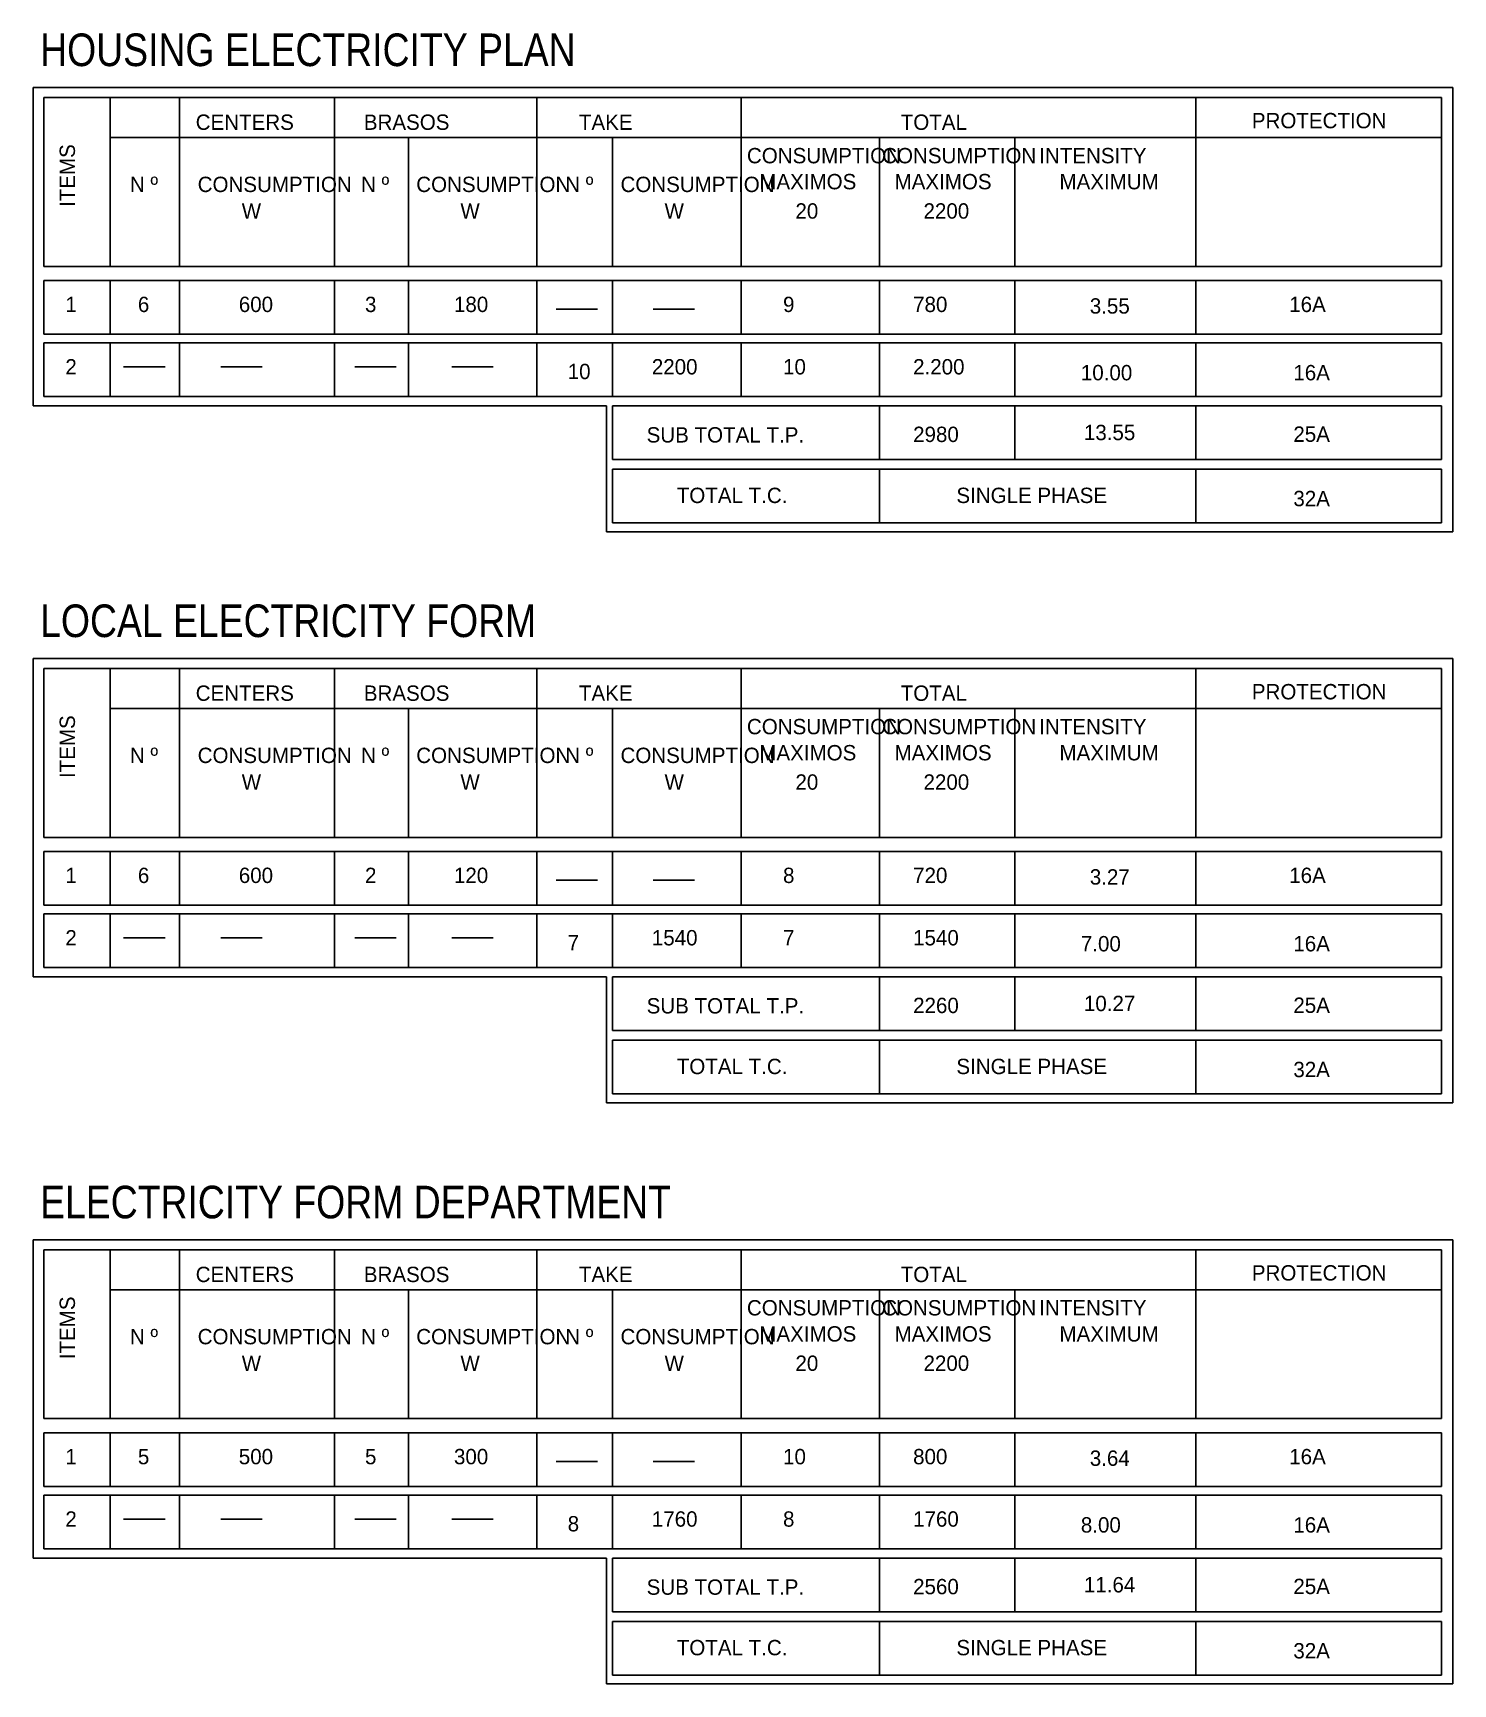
# Model space of a CAD drawing. Header units: millimetres. Extents: x 221 to 543, y -43 to 148.
# Drawn here: x 528.8 to 543.27, y -4.64 to 12.19 of the extents above; entities that cross this region are included whole.
import ezdxf

# ---------------------------------------------------------------- set-up
doc = ezdxf.new("R2010")
doc.units = ezdxf.units.MM
for name, color, linetype in [('10-COTA-PARC-50', 4, 'Continuous'), ('cinco', 4, 'Continuous'), ('dos', 2, 'Continuous'), ('tres', 3, 'Continuous')]:
    doc.layers.add(name, color=color, linetype=linetype)
doc.styles.add('NARROW', font='ARIALN.TTF')

msp = doc.modelspace()

# ---------------------------------------------------------------- linework, layer by layer
for p, q in [((534.646, 8.389), (528.804, 8.389)), ((534.646, 7.105), (534.646, 8.389)), ((534.646, 2.568), (528.804, 2.568)), ((534.646, 1.285), (534.646, 2.568)), ((534.646, -3.356), (528.804, -3.356)), ((534.646, -4.639), (534.646, -3.356))]:
    msp.add_line(p, q)
at = {"layer": '10-COTA-PARC-50', "color": 0, "ltscale": 0.1}
for p, q in [((528.804, 11.633), (543.27, 11.633)), ((528.804, 8.389), (528.804, 11.633)), ((543.27, 11.633), (543.27, 7.105)), ((543.27, 7.105), (534.646, 7.105)), ((528.804, 5.813), (543.27, 5.813)), ((528.804, 2.568), (528.804, 5.813)), ((543.27, 5.813), (543.27, 1.285)), ((543.27, 1.285), (534.646, 1.285)), ((528.804, -0.112), (543.27, -0.112)), ((528.804, -3.356), (528.804, -0.112)), ((543.27, -0.112), (543.27, -4.639)), ((543.27, -4.639), (534.646, -4.639))]:
    msp.add_line(p, q, dxfattribs=at)
at = {"layer": '10-COTA-PARC-50', "ltscale": 0.1}
for p, q in [((529.589, 11.123), (543.155, 11.123)), ((534.132, 9.374, -1.323), (534.554, 9.374, -1.323)), ((535.121, 9.374, -1.323), (535.543, 9.374, -1.323)), ((529.726, 8.786, -1.323), (530.149, 8.786, -1.323)), ((530.716, 8.786, -1.323), (531.138, 8.786, -1.323)), ((532.081, 8.786, -1.323), (532.503, 8.786, -1.323)), ((533.07, 8.786, -1.323), (533.492, 8.786, -1.323)), ((529.589, 5.303), (543.155, 5.303)), ((534.132, 3.554, -1.323), (534.554, 3.554, -1.323)), ((535.121, 3.554, -1.323), (535.543, 3.554, -1.323)), ((529.726, 2.965, -1.323), (530.149, 2.965, -1.323)), ((530.716, 2.965, -1.323), (531.138, 2.965, -1.323)), ((532.081, 2.965, -1.323), (532.503, 2.965, -1.323)), ((533.07, 2.965, -1.323), (533.492, 2.965, -1.323)), ((529.589, -0.621), (543.155, -0.621)), ((534.132, -2.371, -1.323), (534.554, -2.371, -1.323)), ((535.121, -2.371, -1.323), (535.543, -2.371, -1.323)), ((529.726, -2.959, -1.323), (530.149, -2.959, -1.323)), ((530.716, -2.959, -1.323), (531.138, -2.959, -1.323)), ((532.081, -2.959, -1.323), (532.503, -2.959, -1.323)), ((533.07, -2.959, -1.323), (533.492, -2.959, -1.323))]:
    msp.add_line(p, q, dxfattribs=at)
at = {"layer": 'cinco', "ltscale": 0.02}
for p, q in [((528.915, 11.532, 1.323), (543.155, 11.532, 1.323)), ((528.915, 9.81, 1.323), (528.915, 11.532, 1.323)), ((543.155, 11.532, 1.323), (543.155, 9.81, 1.323)), ((543.155, 9.81, 1.323), (528.915, 9.81, 1.323)), ((528.915, 5.711, 1.323), (543.155, 5.711, 1.323)), ((528.915, 3.99, 1.323), (528.915, 5.711, 1.323)), ((543.155, 5.711, 1.323), (543.155, 3.99, 1.323)), ((543.155, 3.99, 1.323), (528.915, 3.99, 1.323)), ((528.915, -0.213, 1.323), (543.155, -0.213, 1.323)), ((528.915, -1.934, 1.323), (528.915, -0.213, 1.323)), ((543.155, -0.213, 1.323), (543.155, -1.934, 1.323)), ((543.155, -1.934, 1.323), (528.915, -1.934, 1.323))]:
    msp.add_line(p, q, dxfattribs=at)
at = {"layer": 'tres', "ltscale": 0.5}
for p, q in [((529.589, 9.81, 1.323), (529.589, 11.532, 1.323)), ((530.295, 9.81, 1.323), (530.295, 11.532, 1.323)), ((531.876, 9.81, 1.323), (531.876, 11.532, 1.323)), ((533.938, 9.81, 1.323), (533.938, 11.532, 1.323)), ((536.018, 9.81, 1.323), (536.018, 11.532, 1.323)), ((540.651, 9.81, 1.323), (540.651, 11.532, 1.323)), ((532.628, 9.81, 1.323), (532.628, 11.123, 1.323)), ((534.708, 9.81, 1.323), (534.708, 11.123, 1.323)), ((537.428, 9.81, 1.323), (537.428, 11.123, 1.323)), ((538.806, 9.81, 1.323), (538.806, 11.123, 1.323)), ((543.155, 9.667, 1.323), (528.915, 9.667, 1.323)), ((528.915, 9.119, 1.323), (528.915, 9.667, 1.323)), ((529.589, 9.119, 1.323), (529.589, 9.667, 1.323)), ((530.295, 9.119, 1.323), (530.295, 9.667, 1.323)), ((531.876, 9.119, 1.323), (531.876, 9.667, 1.323)), ((532.628, 9.119, 1.323), (532.628, 9.667, 1.323)), ((533.938, 9.119, 1.323), (533.938, 9.667, 1.323)), ((534.708, 9.119, 1.323), (534.708, 9.667, 1.323)), ((536.018, 9.119, 1.323), (536.018, 9.667, 1.323)), ((537.428, 9.119, 1.323), (537.428, 9.667, 1.323)), ((538.806, 9.119, 1.323), (538.806, 9.667, 1.323)), ((540.651, 9.119, 1.323), (540.651, 9.667, 1.323)), ((543.155, 9.667, 1.323), (543.155, 9.119, 1.323)), ((543.155, 9.119, 1.323), (528.915, 9.119, 1.323)), ((543.155, 9.031), (528.915, 9.031)), ((528.915, 8.483), (528.915, 9.031)), ((529.589, 8.483), (529.589, 9.031)), ((530.295, 8.483), (530.295, 9.031)), ((531.876, 8.483), (531.876, 9.031)), ((532.628, 8.483), (532.628, 9.031)), ((533.938, 8.483), (533.938, 9.031)), ((534.708, 8.483), (534.708, 9.031)), ((536.018, 8.483), (536.018, 9.031)), ((537.428, 8.483), (537.428, 9.031)), ((538.806, 8.483), (538.806, 9.031)), ((540.651, 8.483), (540.651, 9.031)), ((543.155, 9.031), (543.155, 8.483)), ((543.155, 8.483), (528.915, 8.483)), ((534.708, 7.841), (534.708, 8.389)), ((543.155, 8.389), (534.708, 8.389)), ((537.428, 7.841), (537.428, 8.389)), ((538.806, 7.841), (538.806, 8.389)), ((540.651, 7.841), (540.651, 8.389)), ((543.155, 8.389), (543.155, 7.841)), ((543.155, 7.841), (534.708, 7.841)), ((534.708, 7.197), (534.708, 7.744)), ((543.155, 7.744), (534.708, 7.744)), ((537.428, 7.197), (537.428, 7.744)), ((540.651, 7.197), (540.651, 7.744)), ((543.155, 7.744), (543.155, 7.197)), ((543.155, 7.197), (534.708, 7.197)), ((529.589, 3.99, 1.323), (529.589, 5.711, 1.323)), ((530.295, 3.99, 1.323), (530.295, 5.711, 1.323)), ((531.876, 3.99, 1.323), (531.876, 5.711, 1.323)), ((533.938, 3.99, 1.323), (533.938, 5.711, 1.323)), ((536.018, 3.99, 1.323), (536.018, 5.711, 1.323)), ((540.651, 3.99, 1.323), (540.651, 5.711, 1.323)), ((532.628, 3.99, 1.323), (532.628, 5.303, 1.323)), ((534.708, 3.99, 1.323), (534.708, 5.303, 1.323)), ((537.428, 3.99, 1.323), (537.428, 5.303, 1.323)), ((538.806, 3.99, 1.323), (538.806, 5.303, 1.323)), ((543.155, 3.847, 1.323), (528.915, 3.847, 1.323)), ((528.915, 3.299, 1.323), (528.915, 3.847, 1.323)), ((529.589, 3.299, 1.323), (529.589, 3.847, 1.323)), ((530.295, 3.299, 1.323), (530.295, 3.847, 1.323)), ((531.876, 3.299, 1.323), (531.876, 3.847, 1.323)), ((532.628, 3.299, 1.323), (532.628, 3.847, 1.323)), ((533.938, 3.299, 1.323), (533.938, 3.847, 1.323)), ((534.708, 3.299, 1.323), (534.708, 3.847, 1.323)), ((536.018, 3.299, 1.323), (536.018, 3.847, 1.323)), ((537.428, 3.299, 1.323), (537.428, 3.847, 1.323)), ((538.806, 3.299, 1.323), (538.806, 3.847, 1.323)), ((540.651, 3.299, 1.323), (540.651, 3.847, 1.323)), ((543.155, 3.847, 1.323), (543.155, 3.299, 1.323)), ((543.155, 3.299, 1.323), (528.915, 3.299, 1.323)), ((543.155, 3.211), (528.915, 3.211)), ((528.915, 2.663), (528.915, 3.211)), ((529.589, 2.663), (529.589, 3.211)), ((530.295, 2.663), (530.295, 3.211)), ((531.876, 2.663), (531.876, 3.211)), ((532.628, 2.663), (532.628, 3.211)), ((533.938, 2.663), (533.938, 3.211)), ((534.708, 2.663), (534.708, 3.211)), ((536.018, 2.663), (536.018, 3.211)), ((537.428, 2.663), (537.428, 3.211)), ((538.806, 2.663), (538.806, 3.211)), ((540.651, 2.663), (540.651, 3.211)), ((543.155, 3.211), (543.155, 2.663)), ((543.155, 2.663), (528.915, 2.663)), ((534.708, 2.021), (534.708, 2.568)), ((543.155, 2.568), (534.708, 2.568)), ((537.428, 2.021), (537.428, 2.568)), ((538.806, 2.021), (538.806, 2.568)), ((540.651, 2.021), (540.651, 2.568)), ((543.155, 2.568), (543.155, 2.021)), ((543.155, 2.021), (534.708, 2.021)), ((534.708, 1.376), (534.708, 1.924)), ((543.155, 1.924), (534.708, 1.924)), ((537.428, 1.376), (537.428, 1.924)), ((540.651, 1.376), (540.651, 1.924)), ((543.155, 1.924), (543.155, 1.376)), ((543.155, 1.376), (534.708, 1.376)), ((529.589, -1.934, 1.323), (529.589, -0.213, 1.323)), ((530.295, -1.934, 1.323), (530.295, -0.213, 1.323)), ((531.876, -1.934, 1.323), (531.876, -0.213, 1.323)), ((533.938, -1.934, 1.323), (533.938, -0.213, 1.323)), ((536.018, -1.934, 1.323), (536.018, -0.213, 1.323)), ((540.651, -1.934, 1.323), (540.651, -0.213, 1.323)), ((532.628, -1.934, 1.323), (532.628, -0.621, 1.323)), ((534.708, -1.934, 1.323), (534.708, -0.621, 1.323)), ((537.428, -1.934, 1.323), (537.428, -0.621, 1.323)), ((538.806, -1.934, 1.323), (538.806, -0.621, 1.323)), ((543.155, -2.078, 1.323), (528.915, -2.078, 1.323)), ((528.915, -2.626, 1.323), (528.915, -2.078, 1.323)), ((529.589, -2.626, 1.323), (529.589, -2.078, 1.323)), ((530.295, -2.626, 1.323), (530.295, -2.078, 1.323)), ((531.876, -2.626, 1.323), (531.876, -2.078, 1.323)), ((532.628, -2.626, 1.323), (532.628, -2.078, 1.323)), ((533.938, -2.626, 1.323), (533.938, -2.078, 1.323)), ((534.708, -2.626, 1.323), (534.708, -2.078, 1.323)), ((536.018, -2.626, 1.323), (536.018, -2.078, 1.323)), ((537.428, -2.626, 1.323), (537.428, -2.078, 1.323)), ((538.806, -2.626, 1.323), (538.806, -2.078, 1.323)), ((540.651, -2.626, 1.323), (540.651, -2.078, 1.323)), ((543.155, -2.078, 1.323), (543.155, -2.626, 1.323)), ((543.155, -2.626, 1.323), (528.915, -2.626, 1.323)), ((543.155, -2.714), (528.915, -2.714)), ((528.915, -3.261), (528.915, -2.714)), ((529.589, -3.261), (529.589, -2.714)), ((530.295, -3.261), (530.295, -2.714)), ((531.876, -3.261), (531.876, -2.714)), ((532.628, -3.261), (532.628, -2.714)), ((533.938, -3.261), (533.938, -2.714)), ((534.708, -3.261), (534.708, -2.714)), ((536.018, -3.261), (536.018, -2.714)), ((537.428, -3.261), (537.428, -2.714)), ((538.806, -3.261), (538.806, -2.714)), ((540.651, -3.261), (540.651, -2.714)), ((543.155, -2.714), (543.155, -3.261)), ((543.155, -3.261), (528.915, -3.261)), ((534.708, -3.904), (534.708, -3.356)), ((543.155, -3.356), (534.708, -3.356)), ((537.428, -3.904), (537.428, -3.356)), ((538.806, -3.904), (538.806, -3.356)), ((540.651, -3.904), (540.651, -3.356)), ((543.155, -3.356), (543.155, -3.904)), ((543.155, -3.904), (534.708, -3.904)), ((534.708, -4.548), (534.708, -4.001)), ((543.155, -4.001), (534.708, -4.001)), ((537.428, -4.548), (537.428, -4.001)), ((540.651, -4.548), (540.651, -4.001)), ((543.155, -4.001), (543.155, -4.548)), ((543.155, -4.548), (534.708, -4.548))]:
    msp.add_line(p, q, dxfattribs=at)

# ---------------------------------------------------------------- texts
at = {"color": 0, "style": 'NARROW'}
for s, p in [('HOUSING ELECTRICITY PLAN', (528.876, 11.852)), ('LOCAL ELECTRICITY FORM', (528.876, 6.032)), ('ELECTRICITY FORM DEPARTMENT', (528.876, 0.107))]:
    msp.add_text(s, height=0.33228, dxfattribs=at).set_placement(p)
at = {"layer": 'dos', "ltscale": 0.5}
for s, height, p in [('CENTERS', 0.1565, (530.461, 11.202, 1.323)), ('BRASOS', 0.1565, (532.174, 11.202, 1.323)), ('TAKE', 0.1565, (534.365, 11.202, 1.323)), ('TOTAL', 0.1565, (537.644, 11.202, 1.323)), ('PROTECTION', 0.1565, (541.221, 11.218, 1.323)), ('CONSUMPTION', 0.15648, (536.077, 10.861, 1.323)), ('CONSUMPTION', 0.15648, (537.455, 10.861, 1.323)), ('INTENSITY', 0.1565, (539.055, 10.861, 1.323)), ('N º', 0.1565, (529.791, 10.568, 1.323)), ('CONSUMPTION', 0.15648, (530.481, 10.568, 1.323)), ('N º', 0.1565, (532.146, 10.568, 1.323)), ('CONSUMPTION', 0.15648, (532.708, 10.568, 1.323)), ('N º', 0.1565, (534.226, 10.568, 1.323)), ('CONSUMPTION', 0.15648, (534.789, 10.568, 1.323)), ('MAXIMOS', 0.1565, (536.203, 10.596, 1.323)), ('MAXIMOS', 0.1565, (537.581, 10.596, 1.323)), ('MAXIMUM', 0.1565, (539.261, 10.596, 1.323)), ('W', 0.156, (530.93, 10.297, 1.323)), ('W', 0.156, (533.158, 10.297, 1.323)), ('W', 0.156, (535.238, 10.297, 1.323)), ('20', 0.1565, (536.571, 10.297, 1.323)), ('2200', 0.1565, (537.876, 10.297, 1.323)), ('1', 0.156, (529.133, 9.345, 1.323)), ('6', 0.156, (529.872, 9.345, 1.323)), ('600', 0.1565, (530.9, 9.345, 1.323)), ('3', 0.156, (532.186, 9.345, 1.323)), ('180', 0.1565, (533.092, 9.345, 1.323)), ('9', 0.156, (536.445, 9.345, 1.323)), ('780', 0.1565, (537.77, 9.345, 1.323)), ('3.55', 0.1565, (539.57, 9.329, 1.323)), ('16A', 0.1565, (541.602, 9.345, 1.323)), ('2', 0.156, (529.133, 8.709)), ('10', 0.1565, (534.251, 8.661)), ('2200', 0.1565, (535.108, 8.709)), ('10', 0.1565, (536.445, 8.709)), ('2.200', 0.1565, (537.77, 8.709)), ('10.00', 0.1565, (539.479, 8.649, 1.323)), ('16A', 0.1565, (541.644, 8.649, 1.323)), ('SUB TOTAL T.P.', 0.15648, (535.055, 8.015, 1.323)), ('2980', 0.1565, (537.77, 8.02)), ('13.55', 0.1565, (539.51, 8.039, 1.323)), ('25A', 0.1565, (541.644, 8.022, 1.323)), ('TOTAL T.C.', 0.1565, (535.362, 7.398, 1.323)), ('SINGLE PHASE', 0.15648, (538.211, 7.398, 1.323)), ('32A', 0.1565, (541.644, 7.366, 1.323)), ('PROTECTION', 0.1565, (541.221, 5.397, 1.323)), ('CENTERS', 0.1565, (530.461, 5.382, 1.323)), ('BRASOS', 0.1565, (532.174, 5.382, 1.323)), ('TAKE', 0.1565, (534.365, 5.382, 1.323)), ('TOTAL', 0.1565, (537.644, 5.382, 1.323)), ('CONSUMPTION', 0.15648, (536.077, 5.041, 1.323)), ('CONSUMPTION', 0.15648, (537.455, 5.041, 1.323)), ('INTENSITY', 0.1565, (539.055, 5.041, 1.323)), ('N º', 0.1565, (529.791, 4.748, 1.323)), ('CONSUMPTION', 0.15648, (530.481, 4.748, 1.323)), ('N º', 0.1565, (532.146, 4.748, 1.323)), ('CONSUMPTION', 0.15648, (532.708, 4.748, 1.323)), ('N º', 0.1565, (534.226, 4.748, 1.323)), ('CONSUMPTION', 0.15648, (534.789, 4.748, 1.323)), ('MAXIMOS', 0.1565, (536.203, 4.775, 1.323)), ('MAXIMOS', 0.1565, (537.581, 4.775, 1.323)), ('MAXIMUM', 0.1565, (539.261, 4.775, 1.323)), ('W', 0.156, (530.93, 4.476, 1.323)), ('W', 0.156, (533.158, 4.476, 1.323)), ('W', 0.156, (535.238, 4.476, 1.323)), ('20', 0.1565, (536.571, 4.476, 1.323)), ('2200', 0.1565, (537.876, 4.476, 1.323)), ('1', 0.156, (529.133, 3.525, 1.323)), ('6', 0.156, (529.872, 3.525, 1.323)), ('600', 0.1565, (530.9, 3.525, 1.323)), ('2', 0.156, (532.186, 3.525, 1.323)), ('120', 0.1565, (533.092, 3.525, 1.323)), ('8', 0.156, (536.445, 3.525, 1.323)), ('720', 0.1565, (537.77, 3.525, 1.323)), ('3.27', 0.1565, (539.57, 3.509, 1.323)), ('16A', 0.1565, (541.602, 3.525, 1.323)), ('2', 0.156, (529.133, 2.889)), ('1540', 0.1565, (535.108, 2.889)), ('7', 0.156, (536.445, 2.889)), ('1540', 0.1565, (537.77, 2.889)), ('7', 0.156, (534.251, 2.84)), ('7.00', 0.1565, (539.479, 2.828, 1.323)), ('16A', 0.1565, (541.644, 2.828, 1.323)), ('2260', 0.1565, (537.77, 2.199)), ('10.27', 0.1565, (539.51, 2.219, 1.323)), ('25A', 0.1565, (541.644, 2.201, 1.323)), ('SUB TOTAL T.P.', 0.15648, (535.055, 2.195, 1.323)), ('TOTAL T.C.', 0.1565, (535.362, 1.577, 1.323)), ('SINGLE PHASE', 0.15648, (538.211, 1.577, 1.323)), ('32A', 0.1565, (541.644, 1.546, 1.323)), ('CENTERS', 0.1565, (530.461, -0.543, 1.323)), ('BRASOS', 0.1565, (532.174, -0.543, 1.323)), ('TAKE', 0.1565, (534.365, -0.543, 1.323)), ('TOTAL', 0.1565, (537.644, -0.543, 1.323)), ('PROTECTION', 0.1565, (541.221, -0.527, 1.323)), ('CONSUMPTION', 0.15648, (536.077, -0.883, 1.323)), ('CONSUMPTION', 0.15648, (537.455, -0.883, 1.323)), ('INTENSITY', 0.1565, (539.055, -0.883, 1.323)), ('MAXIMOS', 0.1565, (536.203, -1.149, 1.323)), ('MAXIMOS', 0.1565, (537.581, -1.149, 1.323)), ('MAXIMUM', 0.1565, (539.261, -1.149, 1.323)), ('N º', 0.1565, (529.791, -1.177, 1.323)), ('CONSUMPTION', 0.15648, (530.481, -1.177, 1.323)), ('N º', 0.1565, (532.146, -1.177, 1.323)), ('CONSUMPTION', 0.15648, (532.708, -1.177, 1.323)), ('N º', 0.1565, (534.226, -1.177, 1.323)), ('CONSUMPTION', 0.15648, (534.789, -1.177, 1.323)), ('W', 0.156, (530.93, -1.448, 1.323)), ('W', 0.156, (533.158, -1.448, 1.323)), ('W', 0.156, (535.238, -1.448, 1.323)), ('20', 0.1565, (536.571, -1.448, 1.323)), ('2200', 0.1565, (537.876, -1.448, 1.323)), ('1', 0.156, (529.133, -2.4, 1.323)), ('5', 0.156, (529.872, -2.4, 1.323)), ('500', 0.1565, (530.9, -2.4, 1.323)), ('5', 0.156, (532.186, -2.4, 1.323)), ('300', 0.1565, (533.092, -2.4, 1.323)), ('10', 0.1565, (536.445, -2.4, 1.323)), ('800', 0.1565, (537.77, -2.4, 1.323)), ('3.64', 0.1565, (539.57, -2.416, 1.323)), ('16A', 0.1565, (541.602, -2.4, 1.323)), ('2', 0.156, (529.133, -3.036)), ('8', 0.156, (534.251, -3.084)), ('1760', 0.1565, (535.108, -3.036)), ('8', 0.156, (536.445, -3.036)), ('1760', 0.1565, (537.77, -3.036)), ('8.00', 0.1565, (539.479, -3.096, 1.323)), ('16A', 0.1565, (541.644, -3.096, 1.323)), ('SUB TOTAL T.P.', 0.15648, (535.055, -3.73, 1.323)), ('2560', 0.1565, (537.77, -3.725)), ('11.64', 0.1565, (539.51, -3.706, 1.323)), ('25A', 0.1565, (541.644, -3.723, 1.323)), ('TOTAL T.C.', 0.1565, (535.362, -4.347, 1.323)), ('SINGLE PHASE', 0.15648, (538.211, -4.347, 1.323)), ('32A', 0.1565, (541.644, -4.379, 1.323))]:
    msp.add_text(s, height=height, dxfattribs=at).set_placement(p)
for p in [(529.231, 10.416, 1.323), (529.231, 4.595, 1.323), (529.231, -1.329, 1.323)]:
    msp.add_text('ITEMS', height=0.1565, rotation=90, dxfattribs=at).set_placement(p)

doc.saveas('drawing.dxf')
